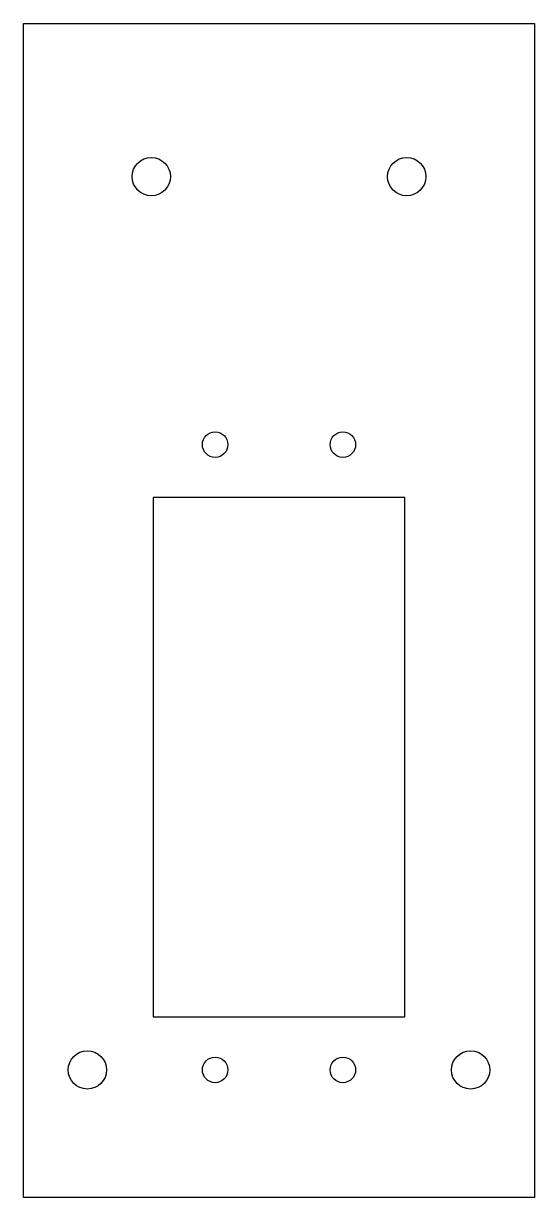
# Model space of a CAD drawing. Header units: millimetres. Extents: x 0 to 40, y 0 to 92.
import ezdxf

# ---------------------------------------------------------------- set-up
doc = ezdxf.new("R2010")
doc.units = ezdxf.units.MM

msp = doc.modelspace()

# ---------------------------------------------------------------- linework, layer by layer
at = {"color": 7, "linetype": 'Continuous', "lineweight": 25}
for p, q in [((0, 92), (40, 92)), ((0, 0), (0, 92)), ((40, 92), (40, 0)), ((10.15, 54.85), (10.15, 14.15)), ((29.85, 54.85), (10.15, 54.85)), ((29.85, 14.15), (29.85, 54.85)), ((10.15, 14.15), (29.85, 14.15)), ((40, 0), (0, 0))]:
    msp.add_line(p, q, dxfattribs=at)
for centre, radius in [((10, 80), 1.5), ((30, 80), 1.5), ((15, 59), 1), ((25, 59), 1), ((5, 10), 1.5), ((35, 10), 1.5), ((15, 10), 1), ((25, 10), 1)]:
    msp.add_circle(centre, radius, dxfattribs=at)

doc.saveas('drawing.dxf')
